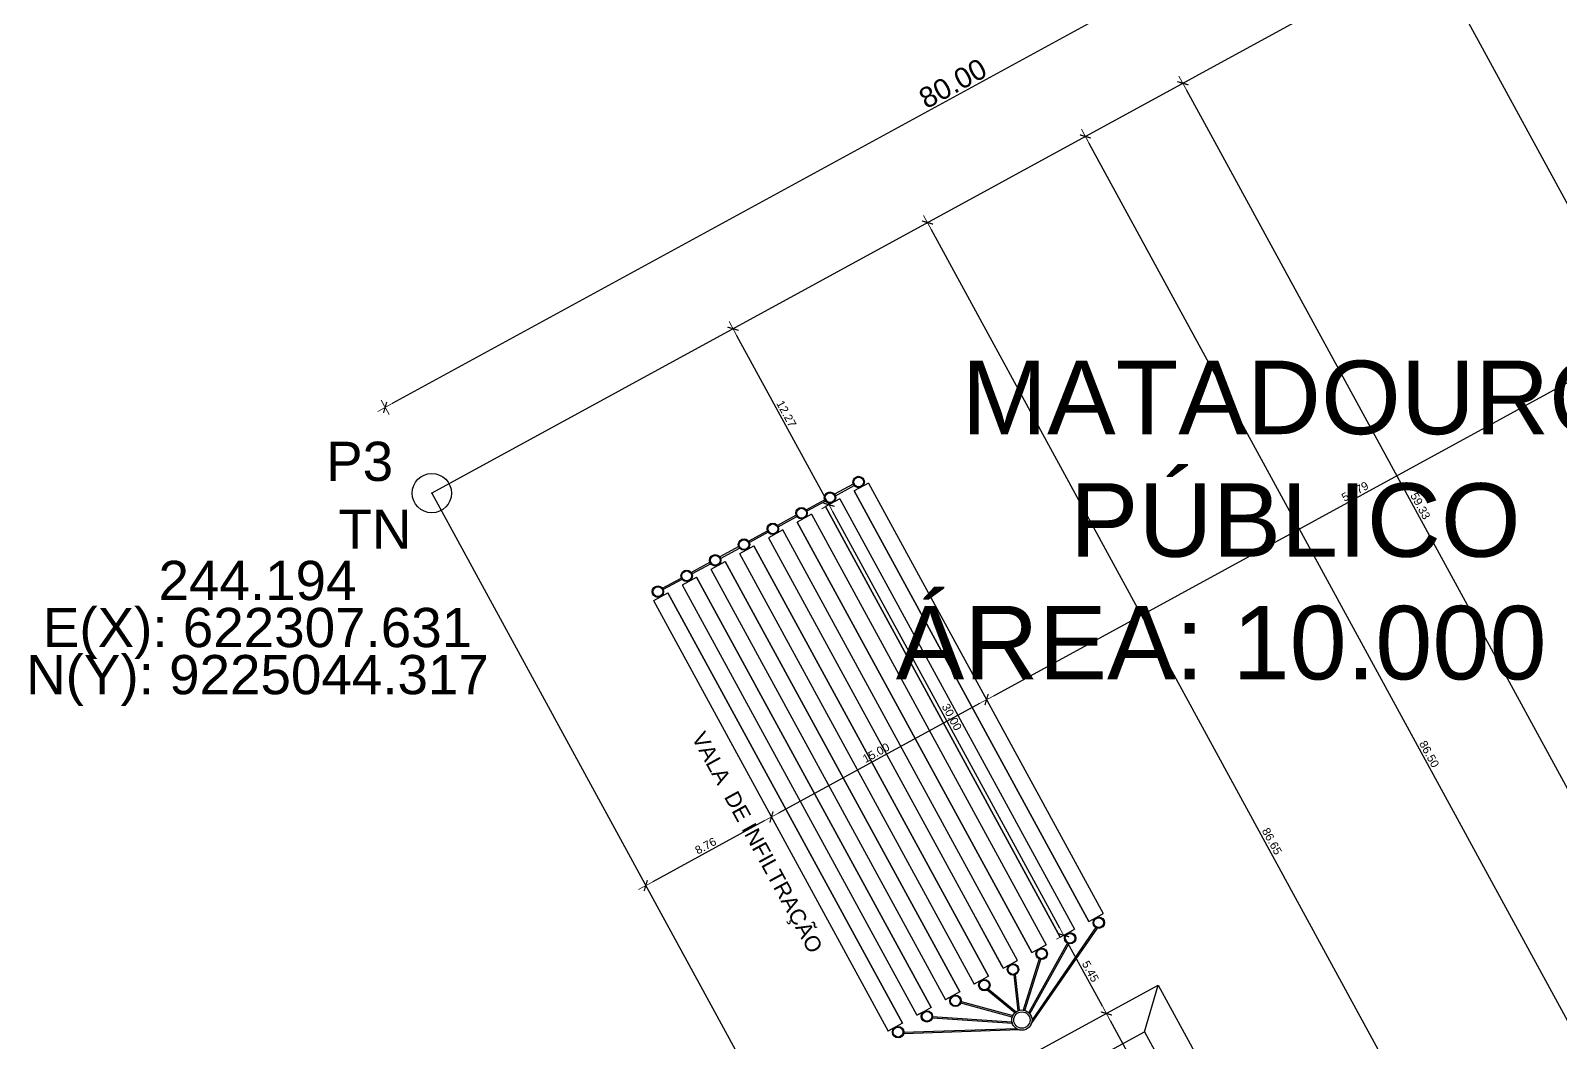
# Model space of a CAD drawing. Extents: x 622283 to 622521, y 9224861 to 9225135.
# Drawn here: x 622283.1 to 622376.7, y 9225010.7 to 9225072.6 of the extents above; entities that cross this region are included whole.
import ezdxf
from ezdxf.enums import TextEntityAlignment as Align
from ezdxf.lldxf.tags import DXFTag

# ---------------------------------------------------------------- set-up
doc = ezdxf.new("R2010")
doc.units = 0
doc.header["$PDMODE"] = 32
doc.header["$PDSIZE"] = 2.4
for name, color, linetype in [('###_TEXTOS_DOS_PONTOS', 7, 'Continuous'), ('A_PROJEÇÃO', 7, 'DASHED'), ('G_HACHURA', 9, 'Continuous'), ('IND_DIAMETRO', 7, 'Continuous'), ('LISTAGEM_TEXTO', 7, 'Continuous')]:
    doc.layers.add(name, color=color, linetype=linetype)
doc.layers.add('A-COTAS', color=12, linetype='Continuous', lineweight=9)
doc.layers.add('A-PAREDE', color=5, linetype='Continuous', lineweight=30)
doc.layers.add('A-TEXTO1', color=7, linetype='Continuous', true_color=0x000000)
doc.styles.add('Arial', font='arial.ttf')
doc.styles.add('Century Gothic', font='arial.ttf')
doc.styles.get("Standard").update_dxf_attribs({"font": 'arial.ttf', "height": 1})
tags = doc.linetypes.add('DASHED', pattern=[0.75, 0.5, -0.25]).pattern_tags.tags
tags[6:7] = [DXFTag(74, 4), DXFTag(75, 0), DXFTag(340, '0'), DXFTag(46, 0.0), DXFTag(50, 0.0), DXFTag(44, 0.0), DXFTag(45, 0.0)]
tags[4:5] = [DXFTag(74, 4), DXFTag(75, 0), DXFTag(340, '0'), DXFTag(46, 0.0), DXFTag(50, 0.0), DXFTag(44, 0.0), DXFTag(45, 0.0)]
doc.dimstyles.new('COTA_250', dxfattribs={"dimscale": 250, "dimtxt": 0.002, "dimasz": 0.00025, "dimexe": 0.00075, "dimexo": 0.00075, "dimgap": 0.0005, "dimtad": 1, "dimzin": 4, "dimdsep": 46, "dimtxsty": 'Century Gothic', "dimblk": 'PU-Tick', "dimcen": 0.001, "dimdle": 0.00075, "dimse1": 1, "dimse2": 1, "dimclrd": 256, "dimclre": 256, "dimclrt": 256, "dimadec": 0, "dimazin": 0, "dimtfac": 1, "dimtix": 1, "dimtmove": 0, "dimatfit": 3, "dimldrblk": 'DOT', "dimfxl": 1, "dimarcsym": 0})

# ---------------------------------------------------------------- blocks, each defined once
blk = doc.blocks.new('PU-Tick')
for p, q in [((1, 0), (-1, 0)), ((0, -1), (0, 1))]:
    blk.add_line(p, q)
at = {"color": 0, "linetype": 'ByBlock', "const_width": 0.15}
blk.add_lwpolyline([(-0.5, -0.5), (0.5, 0.5)], dxfattribs=at)
blk = doc.blocks.new('*D697')
at = {"layer": 'A-COTAS', "lineweight": -2, "transparency": 16777216}
blk.add_line((65.195, 53.814), (6.866, 53.814), dxfattribs=at)
at = {"layer": 'Defpoints', "color": 0, "transparency": 16777216}
for p in [(6.366, 55.56), (65.695, 55.874), (6.366, 53.814)]:
    blk.add_point(p, dxfattribs=at)
at = {"layer": 'A-COTAS', "lineweight": -2, "transparency": 16777216, "xscale": 0.5, "yscale": 0.5, "zscale": 0.5, "rotation": 180}
blk.add_blockref('PU-Tick', (6.366, 53.814), dxfattribs=at)
at = {"layer": 'A-COTAS', "lineweight": -2, "transparency": 16777216, "xscale": 0.5, "yscale": 0.5, "zscale": 0.5}
blk.add_blockref('PU-Tick', (65.695, 53.814), dxfattribs=at)
at = {"layer": 'A-COTAS', "transparency": 16777216, "insert": (36.03, 54.194), "char_height": 0.5, "attachment_point": 5, "style": 'Century Gothic'}
blk.add_mtext('59.33', dxfattribs=at)
blk = doc.blocks.new('_Dot')
at = {"layer": 'G_HACHURA', "color": 0, "lineweight": -2}
blk.add_line((-0.5, 0), (-1, 0), dxfattribs=at)
at = {"layer": 'G_HACHURA', "color": 0, "const_width": 0.5}
blk.add_lwpolyline([(-0.25, 0, 1), (0.25, 0, 1)], format="xyb", close=True, dxfattribs=at)
blk = doc.blocks.new('*D711')
at = {"layer": 'A-COTAS', "lineweight": -2, "transparency": 16777216}
blk.add_line((54.583, 22.449), (70.283, 22.449), dxfattribs=at)
at = {"layer": 'Defpoints', "color": 0, "transparency": 16777216}
for p in [(70.783, 22.449), (54.083, 2.652), (70.783, 2.652)]:
    blk.add_point(p, dxfattribs=at)
at = {"layer": 'A-COTAS', "lineweight": -2, "transparency": 16777216, "xscale": 0.5, "yscale": 0.5, "zscale": 0.5, "rotation": 180}
blk.add_blockref('PU-Tick', (54.083, 22.449), dxfattribs=at)
at = {"layer": 'A-COTAS', "lineweight": -2, "transparency": 16777216, "xscale": 0.5, "yscale": 0.5, "zscale": 0.5}
blk.add_blockref('PU-Tick', (70.783, 22.449), dxfattribs=at)
at = {"layer": 'A-COTAS', "transparency": 16777216, "insert": (62.433, 22.829), "char_height": 0.5, "attachment_point": 5, "style": 'Century Gothic'}
blk.add_mtext('16.70', dxfattribs=at)
blk = doc.blocks.new('*D721')
at = {"layer": 'A-COTAS', "lineweight": -2, "transparency": 16777216}
blk.add_line((53.583, 22.449), (49.133, 22.449), dxfattribs=at)
at = {"layer": 'Defpoints', "color": 0, "transparency": 16777216}
for p in [(48.633, 22.449), (48.633, 18.473), (54.083, 2.652)]:
    blk.add_point(p, dxfattribs=at)
at = {"layer": 'A-COTAS', "lineweight": -2, "transparency": 16777216, "xscale": 0.5, "yscale": 0.5, "zscale": 0.5, "rotation": 180}
blk.add_blockref('PU-Tick', (48.633, 22.449), dxfattribs=at)
at = {"layer": 'A-COTAS', "lineweight": -2, "transparency": 16777216, "xscale": 0.5, "yscale": 0.5, "zscale": 0.5}
blk.add_blockref('PU-Tick', (54.083, 22.449), dxfattribs=at)
at = {"layer": 'A-COTAS', "transparency": 16777216, "insert": (51.358, 22.828), "char_height": 0.5, "attachment_point": 5, "style": 'Century Gothic'}
blk.add_mtext('5.45', dxfattribs=at)
blk = doc.blocks.new('*D722')
at = {"layer": 'A-COTAS', "lineweight": -2, "transparency": 16777216}
blk.add_line((48.133, 22.449), (19.133, 22.449), dxfattribs=at)
at = {"layer": 'Defpoints', "color": 0, "transparency": 16777216}
for p in [(18.633, 22.449), (18.633, 18.492), (48.633, 18.473)]:
    blk.add_point(p, dxfattribs=at)
at = {"layer": 'A-COTAS', "lineweight": -2, "transparency": 16777216, "xscale": 0.5, "yscale": 0.5, "zscale": 0.5, "rotation": 180}
blk.add_blockref('PU-Tick', (18.633, 22.449), dxfattribs=at)
at = {"layer": 'A-COTAS', "lineweight": -2, "transparency": 16777216, "xscale": 0.5, "yscale": 0.5, "zscale": 0.5}
blk.add_blockref('PU-Tick', (48.633, 22.449), dxfattribs=at)
at = {"layer": 'A-COTAS', "transparency": 16777216, "insert": (33.633, 22.829), "char_height": 0.5, "attachment_point": 5, "style": 'Century Gothic'}
blk.add_mtext('30.00', dxfattribs=at)
blk = doc.blocks.new('*D731')
at = {"layer": 'A-COTAS', "lineweight": -2, "transparency": 16777216}
blk.add_line((33.716, 24.707), (33.716, 10.709), dxfattribs=at)
at = {"layer": 'Defpoints', "color": 0, "transparency": 16777216}
for p in [(34.582, 25.207), (33.716, 10.209), (34.307, 10.209)]:
    blk.add_point(p, dxfattribs=at)
at = {"layer": 'A-COTAS', "lineweight": -2, "transparency": 16777216, "xscale": 0.5, "yscale": 0.5, "zscale": 0.5}
for p, rotation in [((33.716, 25.207), 90), ((33.716, 10.209), 270)]:
    blk.add_blockref('PU-Tick', p, dxfattribs=dict(at, rotation=rotation))
at = {"layer": 'A-COTAS', "transparency": 16777216, "insert": (33.336, 17.708), "char_height": 0.5, "attachment_point": 5, "rotation": 90, "style": 'Century Gothic'}
blk.add_mtext('15.00', dxfattribs=at)
blk = doc.blocks.new('*D732')
at = {"layer": 'A-COTAS', "lineweight": -2, "transparency": 16777216}
blk.add_line((33.716, 25.707), (33.716, 76.501), dxfattribs=at)
at = {"layer": 'Defpoints', "color": 0, "transparency": 16777216}
for p in [(33.716, 77.001), (34.945, 77.001), (33.633, 25.207)]:
    blk.add_point(p, dxfattribs=at)
at = {"layer": 'A-COTAS', "lineweight": -2, "transparency": 16777216, "xscale": 0.5, "yscale": 0.5, "zscale": 0.5}
for p, rotation in [((33.716, 77.001), 90), ((33.716, 25.207), 270)]:
    blk.add_blockref('PU-Tick', p, dxfattribs=dict(at, rotation=rotation))
at = {"layer": 'A-COTAS', "transparency": 16777216, "insert": (33.336, 51.104), "char_height": 0.5, "attachment_point": 5, "rotation": 90, "style": 'Century Gothic'}
blk.add_mtext('51.79', dxfattribs=at)
blk = doc.blocks.new('*D733')
at = {"layer": 'A-COTAS', "lineweight": -2, "transparency": 16777216}
blk.add_line((55.945, 70.94), (6.866, 70.94), dxfattribs=at)
at = {"layer": 'Defpoints', "color": 0, "transparency": 16777216}
for p in [(6.366, 71.007), (6.366, 70.94), (56.445, 70.94)]:
    blk.add_point(p, dxfattribs=at)
at = {"layer": 'A-COTAS', "lineweight": -2, "transparency": 16777216, "xscale": 0.5, "yscale": 0.5, "zscale": 0.5, "rotation": 180}
blk.add_blockref('PU-Tick', (6.366, 70.94), dxfattribs=at)
at = {"layer": 'A-COTAS', "lineweight": -2, "transparency": 16777216, "xscale": 0.5, "yscale": 0.5, "zscale": 0.5}
blk.add_blockref('PU-Tick', (56.445, 70.94), dxfattribs=at)
at = {"layer": 'A-COTAS', "transparency": 16777216, "insert": (31.405, 71.321), "char_height": 0.5, "attachment_point": 5, "style": 'Century Gothic'}
blk.add_mtext('50.08', dxfattribs=at)
blk = doc.blocks.new('*D757')
at = {"layer": 'A-COTAS', "lineweight": -2, "transparency": 16777216}
blk.add_line((92.514, 36.013), (6.866, 36.013), dxfattribs=at)
at = {"layer": 'Defpoints', "color": 0, "transparency": 16777216}
for p in [(6.366, 36.013), (6.366, 36.013), (93.014, 36.002)]:
    blk.add_point(p, dxfattribs=at)
at = {"layer": 'A-COTAS', "lineweight": -2, "transparency": 16777216, "xscale": 0.5, "yscale": 0.5, "zscale": 0.5, "rotation": 180}
blk.add_blockref('PU-Tick', (6.366, 36.013), dxfattribs=at)
at = {"layer": 'A-COTAS', "lineweight": -2, "transparency": 16777216, "xscale": 0.5, "yscale": 0.5, "zscale": 0.5}
blk.add_blockref('PU-Tick', (93.014, 36.013), dxfattribs=at)
at = {"layer": 'A-COTAS', "transparency": 16777216, "insert": (49.69, 36.393), "char_height": 0.5, "attachment_point": 5, "style": 'Century Gothic'}
blk.add_mtext('86.65', dxfattribs=at)
blk = doc.blocks.new('*D738')
at = {"layer": 'A-COTAS', "lineweight": -2, "transparency": 16777216}
blk.add_line((92.363, 47.016), (6.866, 47.016), dxfattribs=at)
at = {"layer": 'Defpoints', "color": 0, "transparency": 16777216}
for p in [(92.863, 51.301), (6.366, 47.016), (6.366, 46.995)]:
    blk.add_point(p, dxfattribs=at)
at = {"layer": 'A-COTAS', "lineweight": -2, "transparency": 16777216, "xscale": 0.5, "yscale": 0.5, "zscale": 0.5, "rotation": 180}
blk.add_blockref('PU-Tick', (6.366, 47.016), dxfattribs=at)
at = {"layer": 'A-COTAS', "lineweight": -2, "transparency": 16777216, "xscale": 0.5, "yscale": 0.5, "zscale": 0.5}
blk.add_blockref('PU-Tick', (92.863, 47.016), dxfattribs=at)
at = {"layer": 'A-COTAS', "transparency": 16777216, "insert": (49.614, 47.397), "char_height": 0.5, "attachment_point": 5, "style": 'Century Gothic'}
blk.add_mtext('86.50', dxfattribs=at)
blk = doc.blocks.new('sanitario')
at = {"layer": 'A_PROJEÇÃO'}
for p, q in [((610447.697, 9201706.915), (610445.597, 9201709.015)), ((610410.146, 9201708.156), (610440.146, 9201708.156)), ((610410.146, 9201708.156), (610410.146, 9201707.156)), ((610440.146, 9201707.656), (610440.146, 9201708.156)), ((610440.146, 9201707.656), (610440.146, 9201708.137)), ((610410.146, 9201707.156), (610440.146, 9201707.156)), ((610440.146, 9201707.156), (610440.146, 9201707.656)), ((610440.146, 9201707.156), (610440.146, 9201707.656)), ((610410.146, 9201706.156), (610410.146, 9201705.156)), ((610410.146, 9201706.156), (610440.146, 9201706.156)), ((610440.146, 9201705.656), (610440.146, 9201706.156)), ((610440.146, 9201705.656), (610440.146, 9201706.137)), ((610410.146, 9201705.156), (610440.146, 9201705.156)), ((610440.146, 9201705.156), (610440.146, 9201705.656)), ((610440.146, 9201705.156), (610440.146, 9201705.656)), ((610410.146, 9201704.174), (610410.146, 9201703.174)), ((610410.146, 9201704.174), (610440.146, 9201704.174)), ((610440.146, 9201703.674), (610440.146, 9201704.174)), ((610440.146, 9201703.674), (610440.146, 9201704.156)), ((610410.146, 9201703.174), (610440.146, 9201703.174)), ((610440.146, 9201703.174), (610440.146, 9201703.674)), ((610440.146, 9201703.174), (610440.146, 9201703.674)), ((610440.146, 9201701.674), (610440.146, 9201702.174)), ((610440.146, 9201701.674), (610440.146, 9201702.156)), ((610440.146, 9201701.174), (610440.146, 9201701.674)), ((610440.146, 9201701.174), (610440.146, 9201701.674)), ((610410.146, 9201701.174), (610440.146, 9201701.174)), ((610435.785, 9201701.174), (610439.999, 9201701.174)), ((610410.146, 9201699.184), (610410.146, 9201700.165)), ((610410.146, 9201700.165), (610440.146, 9201700.165)), ((610440.146, 9201700.165), (610440.146, 9201699.665)), ((610440.146, 9201700.165), (610440.146, 9201699.665)), ((610440.146, 9201699.665), (610440.146, 9201699.165)), ((610440.146, 9201699.665), (610440.146, 9201699.184)), ((610410.146, 9201699.165), (610440.146, 9201699.165)), ((610410.146, 9201697.175), (610410.146, 9201698.156)), ((610410.146, 9201698.156), (610440.146, 9201698.156)), ((610440.146, 9201698.156), (610440.146, 9201697.656)), ((610440.146, 9201698.156), (610440.146, 9201697.656)), ((610440.146, 9201697.656), (610440.146, 9201697.156)), ((610440.146, 9201697.656), (610440.146, 9201697.175)), ((610410.146, 9201697.156), (610440.146, 9201697.156)), ((610410.146, 9201695.185), (610410.146, 9201696.166)), ((610410.146, 9201696.166), (610440.146, 9201696.166)), ((610440.146, 9201696.166), (610440.146, 9201695.666)), ((610440.146, 9201696.166), (610440.146, 9201695.666)), ((610440.146, 9201695.666), (610440.146, 9201695.166)), ((610440.146, 9201695.666), (610440.146, 9201695.185)), ((610410.146, 9201695.166), (610440.146, 9201695.166)), ((610410.146, 9201693.176), (610410.146, 9201694.157)), ((610410.146, 9201694.157), (610440.146, 9201694.157)), ((610440.146, 9201694.157), (610440.146, 9201693.657)), ((610440.146, 9201694.157), (610440.146, 9201693.657)), ((610410.146, 9201693.157), (610440.146, 9201693.157)), ((610440.146, 9201693.657), (610440.146, 9201693.157)), ((610440.146, 9201693.657), (610440.146, 9201693.176))]:
    blk.add_line(p, q, dxfattribs=at)
for points in [[(610409.796, 9201706.002), (610409.847, 9201706.002), (610409.847, 9201707.309), (610409.796, 9201707.309), (610409.746, 9201707.309), (610409.746, 9201706.002)], [(610443.939, 9201701.08), (610440.751, 9201707.429), (610440.703, 9201707.411), (610440.655, 9201707.394), (610443.757, 9201701.219), (610443.849, 9201701.162)], [(610447.697, 9201706.915), (610460.197, 9201706.915), (610460.197, 9201694.415), (610447.697, 9201694.415)], [(610409.796, 9201705.309), (610409.847, 9201705.309), (610409.847, 9201704.021), (610409.796, 9201704.021), (610409.746, 9201704.021), (610409.746, 9201705.309)], [(610443.385, 9201701.279), (610440.75, 9201705.419), (610440.705, 9201705.396), (610440.659, 9201705.373), (610443.281, 9201701.254)], [(610409.796, 9201702.021), (610409.847, 9201702.021), (610409.847, 9201703.328), (610409.796, 9201703.328), (610409.746, 9201703.328), (610409.746, 9201702.021)], [(610443.037, 9201701.102), (610440.772, 9201703.454), (610440.733, 9201703.421), (610440.694, 9201703.389), (610442.971, 9201701.024)], [(610409.796, 9201701.328), (610409.847, 9201701.328), (610409.847, 9201700.012), (610409.796, 9201700.012), (610409.746, 9201700.012), (610409.746, 9201701.328)], [(610442.879, 9201700.83), (610440.846, 9201701.65), (610440.826, 9201701.603), (610440.805, 9201701.557), (610442.86, 9201700.73)], [(610442.879, 9201700.5), (610440.846, 9201699.681), (610440.826, 9201699.728), (610440.805, 9201699.774), (610442.86, 9201700.6)], [(610443.939, 9201700.251), (610440.751, 9201693.902), (610440.703, 9201693.919), (610440.655, 9201693.937), (610443.757, 9201700.112), (610443.854, 9201700.174)], [(610443.385, 9201700.052), (610440.75, 9201695.912), (610440.705, 9201695.935), (610440.659, 9201695.958), (610443.281, 9201700.077)], [(610443.037, 9201700.229), (610440.772, 9201697.877), (610440.733, 9201697.91), (610440.694, 9201697.942), (610442.971, 9201700.307)], [(610409.796, 9201698.003), (610409.847, 9201698.003), (610409.847, 9201699.319), (610409.796, 9201699.319), (610409.746, 9201699.319), (610409.746, 9201698.003)], [(610409.796, 9201697.31), (610409.847, 9201697.31), (610409.847, 9201696.013), (610409.796, 9201696.013), (610409.746, 9201696.013), (610409.746, 9201697.31)], [(610409.796, 9201695.301), (610409.847, 9201695.301), (610409.847, 9201694.004), (610409.796, 9201694.004), (610409.746, 9201694.004), (610409.746, 9201695.301)]]:
    blk.add_lwpolyline(points, close=True, dxfattribs=at)
for points in [[(610440.146, 9201707.156), (610410.146, 9201707.156)], [(610440.146, 9201705.156), (610410.146, 9201705.156)], [(610440.146, 9201703.174), (610410.146, 9201703.174)], [(610440.146, 9201702.174), (610410.146, 9201702.174)], [(610410.146, 9201702.174), (610410.146, 9201701.174)], [(610440.146, 9201700.165), (610410.146, 9201700.165)], [(610440.146, 9201698.156), (610410.146, 9201698.156)], [(610440.146, 9201696.166), (610410.146, 9201696.166)], [(610440.146, 9201694.157), (610410.146, 9201694.157)]]:
    blk.add_lwpolyline(points, dxfattribs=at)
for centre, radius in [((610409.796, 9201707.656), 0.35), ((610409.796, 9201707.656), 0.3), ((610440.496, 9201707.651), 0.35), ((610440.496, 9201707.651), 0.3), ((610409.796, 9201705.656), 0.35), ((610409.796, 9201705.656), 0.3), ((610440.496, 9201705.651), 0.35), ((610440.496, 9201705.651), 0.3), ((610409.796, 9201703.674), 0.35), ((610409.796, 9201703.674), 0.3), ((610440.496, 9201703.67), 0.35), ((610440.496, 9201703.67), 0.3), ((610409.796, 9201701.674), 0.35), ((610409.796, 9201701.674), 0.3), ((610440.496, 9201701.67), 0.35), ((610440.496, 9201701.67), 0.3), ((610443.477, 9201700.665), 0.62), ((610443.477, 9201700.665), 0.5), ((610409.796, 9201699.665), 0.35), ((610409.796, 9201699.665), 0.3), ((610440.496, 9201699.67), 0.35), ((610440.496, 9201699.67), 0.3), ((610409.796, 9201697.656), 0.35), ((610409.796, 9201697.656), 0.3), ((610440.496, 9201697.661), 0.35), ((610440.496, 9201697.661), 0.3), ((610409.796, 9201695.666), 0.35), ((610409.796, 9201695.666), 0.3), ((610440.496, 9201695.671), 0.35), ((610440.496, 9201695.671), 0.3), ((610409.796, 9201693.657), 0.35), ((610409.796, 9201693.657), 0.3), ((610440.496, 9201693.662), 0.35), ((610440.496, 9201693.662), 0.3)]:
    blk.add_circle(centre, radius, dxfattribs=at)
at = {"layer": 'LISTAGEM_TEXTO'}
blk.add_lwpolyline([(610445.597, 9201709.015), (610462.297, 9201709.015), (610462.297, 9201692.315), (610445.597, 9201692.315)], close=True, dxfattribs=at)
at = {"layer": 'IND_DIAMETRO', "style": 'Arial'}
blk.add_text('VALA  DE INFILTRAÇÃO', height=0.95262, rotation=0, dxfattribs=at).set_placement((610418.6, 9201691.182))
blk = doc.blocks.new('*D741')
at = {"layer": 'A-COTAS', "lineweight": -2, "transparency": 16777216}
blk.add_line((0.397, 80.946), (0.395, 1.946), dxfattribs=at)
at = {"layer": 'Defpoints', "color": 0, "transparency": 16777216}
for p in [(6.368, 81.446), (0.395, 1.446), (6.366, 1.446)]:
    blk.add_point(p, dxfattribs=at)
at = {"layer": 'A-COTAS', "lineweight": -2, "transparency": 16777216, "xscale": 0.5, "yscale": 0.5, "zscale": 0.5}
for p, rotation in [((0.397, 81.446), 89.99843651967359), ((0.395, 1.446), 269.9984365196736)]:
    blk.add_blockref('PU-Tick', p, dxfattribs=dict(at, rotation=rotation))
at = {"layer": 'A-COTAS', "transparency": 16777216, "insert": (-0.367, 41.446), "char_height": 1.25, "attachment_point": 5, "rotation": 89.99844, "style": 'Century Gothic'}
blk.add_mtext('80.00', dxfattribs=at)
blk = doc.blocks.new('*D745')
at = {"layer": 'A-COTAS', "lineweight": -2, "transparency": 16777216}
blk.add_line((18.131, 22.449), (6.866, 22.449), dxfattribs=at)
at = {"layer": 'Defpoints', "color": 0, "transparency": 16777216}
for p in [(6.366, 22.449), (6.366, 15.821), (18.631, 0)]:
    blk.add_point(p, dxfattribs=at)
at = {"layer": 'A-COTAS', "lineweight": -2, "transparency": 16777216, "xscale": 0.5, "yscale": 0.5, "zscale": 0.5, "rotation": 180}
blk.add_blockref('PU-Tick', (6.366, 22.449), dxfattribs=at)
at = {"layer": 'A-COTAS', "lineweight": -2, "transparency": 16777216, "xscale": 0.5, "yscale": 0.5, "zscale": 0.5}
blk.add_blockref('PU-Tick', (18.631, 22.449), dxfattribs=at)
at = {"layer": 'A-COTAS', "transparency": 16777216, "insert": (12.498, 22.825), "char_height": 0.5, "attachment_point": 5, "style": 'Century Gothic'}
blk.add_mtext('12.27', dxfattribs=at)
blk = doc.blocks.new('*D752')
at = {"layer": 'A-COTAS', "lineweight": -2, "transparency": 16777216}
blk.add_line((33.716, 9.709), (33.716, 1.946), dxfattribs=at)
at = {"layer": 'Defpoints', "color": 0, "transparency": 16777216}
for p in [(34.377, 10.209), (33.716, 1.446), (34.168, 1.446)]:
    blk.add_point(p, dxfattribs=at)
at = {"layer": 'A-COTAS', "lineweight": -2, "transparency": 16777216, "xscale": 0.5, "yscale": 0.5, "zscale": 0.5}
for p, rotation in [((33.716, 10.209), 90), ((33.716, 1.446), 270)]:
    blk.add_blockref('PU-Tick', p, dxfattribs=dict(at, rotation=rotation))
at = {"layer": 'A-COTAS', "transparency": 16777216, "insert": (33.336, 5.827), "char_height": 0.5, "attachment_point": 5, "rotation": 90, "style": 'Century Gothic'}
blk.add_mtext('8.76', dxfattribs=at)
blk = doc.blocks.new('A$Ce07cc1b0')
blk.add_lwpolyline([(6.366, 81.446), (6.366, 1.446), (131.366, 1.446), (131.366, 81.446)], close=True)
at = {"layer": 'A-PAREDE'}
blk.add_blockref('sanitario', (-610391.514, -9201682.948), dxfattribs=at)
at = {"layer": 'A-COTAS'}
dim = blk.add_aligned_dim(p1=(6.368, 81.446), p2=(6.366, 1.446), distance=-5.971, dimstyle='COTA_250', override={"dimtxt": 0.005, "dimasz": 0.002, "dimdle": 0.001}, dxfattribs=at)
dim.commit()
dim.dimension.update_dxf_attribs({"geometry": '*D741', "text_midpoint": (-0.367, 41.446)})
for base, p1, p2, picture, middle in [((33.716, 77.001), (33.633, 25.207), (34.945, 77.001), '*D732', (33.336, 51.104)), ((33.716, 10.209), (34.582, 25.207), (34.307, 10.209), '*D731', (33.336, 17.708)), ((33.716, 1.446), (34.377, 10.209), (34.168, 1.446), '*D752', (33.336, 5.827))]:
    dim = blk.add_linear_dim(base=base, p1=p1, p2=p2, angle=270, dimstyle='COTA_250', override={"dimasz": 0.002, "dimdle": 0.001}, dxfattribs=at)
    dim.commit()
    dim.dimension.update_dxf_attribs({"geometry": picture, "text_midpoint": middle})
for base, p1, p2, picture, middle in [((6.366, 70.94), (56.445, 70.94), (6.366, 71.007), '*D733', (31.405, 71.321)), ((6.366, 53.814), (65.695, 55.874), (6.366, 55.56), '*D697', (36.03, 54.194)), ((6.366, 47.016), (92.863, 51.301), (6.366, 46.995), '*D738', (49.614, 47.397)), ((6.366, 36.013), (93.014, 36.002), (6.366, 36.013), '*D757', (49.69, 36.393)), ((6.3657, 22.4485), (18.6312, 0), (6.3657, 15.8214), '*D745', (12.4984, 22.8245)), ((18.633, 22.449), (48.633, 18.473), (18.633, 18.492), '*D722', (33.633, 22.829)), ((48.633, 22.449), (54.083, 2.652), (48.633, 18.473), '*D721', (51.358, 22.828)), ((70.783, 22.449), (54.083, 2.652), (70.783, 2.652), '*D711', (62.433, 22.829))]:
    dim = blk.add_linear_dim(base=base, p1=p1, p2=p2, dimstyle='COTA_250', override={"dimasz": 0.002, "dimdle": 0.001}, dxfattribs=at)
    dim.commit()
    dim.dimension.update_dxf_attribs({"geometry": picture, "text_midpoint": middle})

msp = doc.modelspace()

# ---------------------------------------------------------------- linework, layer by layer
msp.add_point((622307.631, 9225044.317, 244.194))

# ---------------------------------------------------------------- block references
at = {"rotation": 298.6104596680653}
msp.add_blockref('A$Ce07cc1b0', (622303.313, 9225049.213), dxfattribs=at)

# ---------------------------------------------------------------- texts
at = {"layer": '###_TEXTOS_DOS_PONTOS', "color": 158}
msp.add_text('P3', height=2.4, dxfattribs=at).set_placement((622303.213, 9225045.062, 244.194), align=Align.CENTER)
at = {"layer": '###_TEXTOS_DOS_PONTOS', "color": 32}
msp.add_text('TN', height=2.4, dxfattribs=at).set_placement((622301.919, 9225043.314, 244.194), align=Align.TOP_LEFT)
at = {"layer": '###_TEXTOS_DOS_PONTOS', "color": 41}
msp.add_text('244.194', height=2.4, dxfattribs=at).set_placement((622296.961, 9225040.175, 244.194), align=Align.TOP_CENTER)
at = {"layer": '###_TEXTOS_DOS_PONTOS', "color": 1}
for s, p in [('E(X): 622307.631', (622296.961, 9225037.295, 244.194)), ('N(Y): 9225044.317', (622296.961, 9225034.415, 244.194))]:
    msp.add_text(s, height=2.4, dxfattribs=at).set_placement(p, align=Align.TOP_CENTER)
at = {"layer": 'A-TEXTO1', "insert": (622385.368, 9225032.857), "char_height": 4.5, "attachment_point": 9}
msp.add_mtext_dynamic_manual_height_columns('\\pxqc;MATADOURO \\PPÚBLICO\\PÁREA: 10.000 m²', width=49.76033, gutter_width=156.558, heights=[0], dxfattribs=at)

doc.saveas('drawing.dxf')
